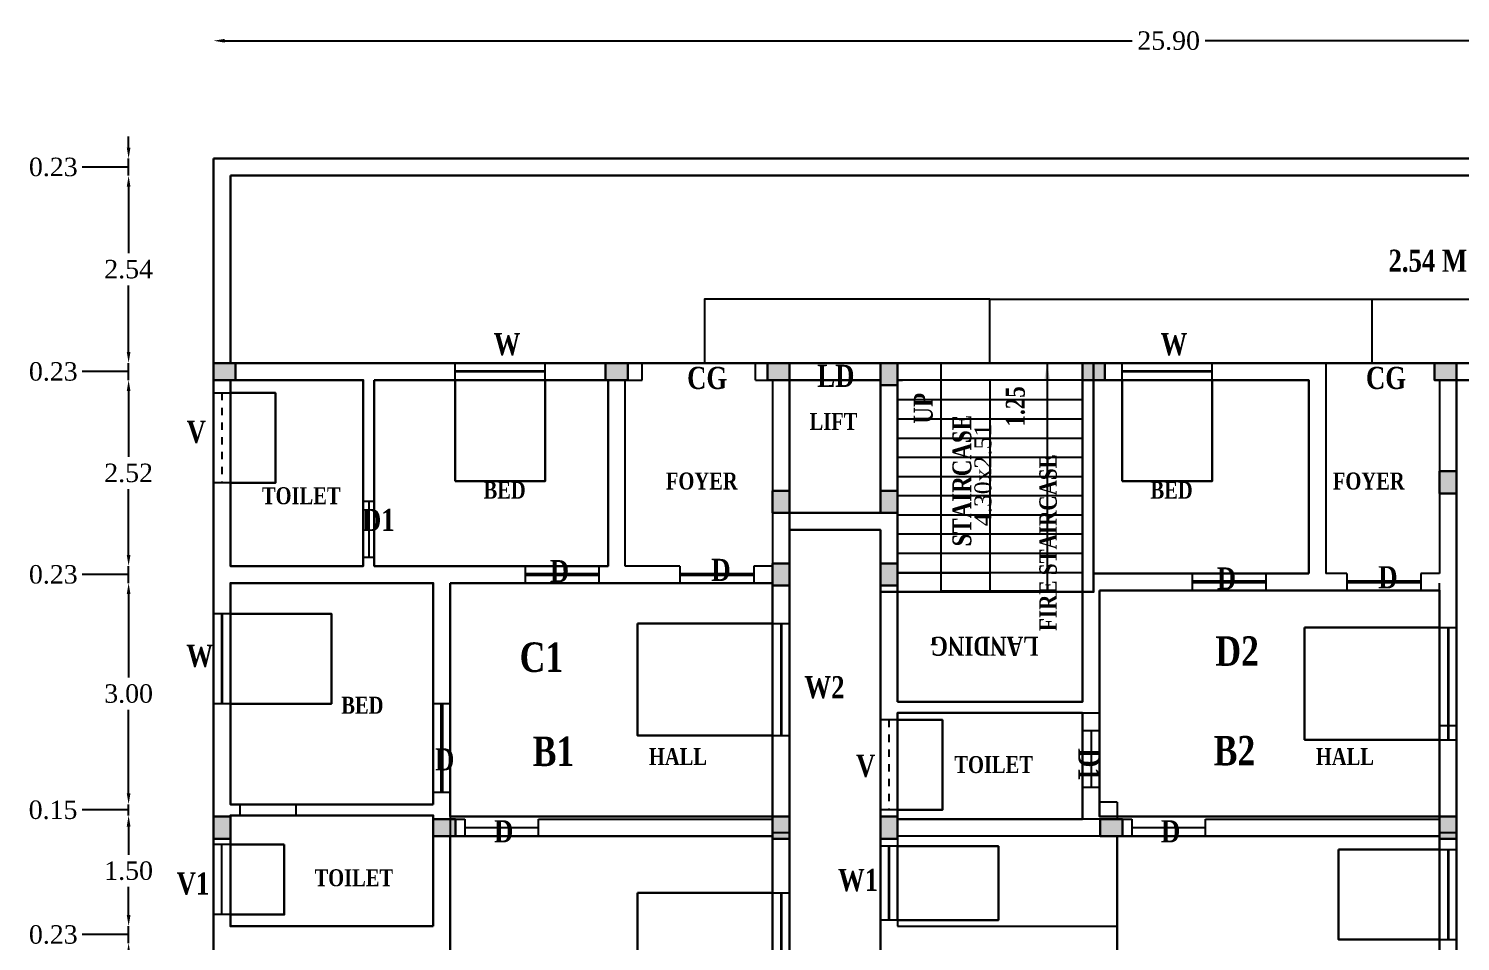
# Model space of a CAD drawing. Header units: metres. Extents: x 5 to 221, y 0 to 97.
# Drawn here: x 187.28 to 206.69, y 42.26 to 54.63 of the extents above; entities that cross this region are included whole.
import ezdxf

# ---------------------------------------------------------------- set-up
doc = ezdxf.new("R2010")
doc.units = ezdxf.units.M
doc.header["$LTSCALE"] = 0.015
doc.linetypes.add('DASHED2', pattern=[9.525, 6.35, -3.175])
doc.layers.add('FLOOR01', color=7, linetype='Continuous', lineweight=50)
doc.layers.add('FLOOR03', color=7, linetype='Continuous', lineweight=50)
doc.styles.get("Standard").update_dxf_attribs({"font": 'times.ttf'})
doc.styles.add('style1', font='timesbd.ttf', dxfattribs={"width": 0.8, "height": 0.18})
doc.styles.add('style4', font='timesbd.ttf', dxfattribs={"height": 0.25})
doc.dimstyles.new('Copy(6) of 0.25', dxfattribs={"dimtxt": 0.25, "dimasz": 0.25, "dimexe": 0.1, "dimexo": 0.4, "dimgap": 0.09, "dimtad": 0, "dimzin": 0, "dimdsep": 46, "dimtxsty": 'Standard', "dimcen": 0.09, "dimclrt": 256, "dimadec": 0, "dimazin": 0, "dimtfac": 1, "dimtofl": 0, "dimtmove": 0, "dimatfit": 0, "dimfxl": 1, "dimtolj": 1, "dimtzin": 0, "dimarcsym": 0})
doc.dimstyles.new('M', dxfattribs={"dimtxt": 0.25, "dimasz": 0.15, "dimexe": 0.15, "dimexo": 1.1, "dimgap": 0.09, "dimtad": 0, "dimtih": 1, "dimtoh": 1, "dimzin": 0, "dimdsep": 46, "dimtxsty": 'Standard', "dimcen": 0.09, "dimse1": 1, "dimse2": 1, "dimclrt": 256, "dimadec": 0, "dimazin": 0, "dimtfac": 1, "dimtofl": 0, "dimtmove": 0, "dimatfit": 3, "dimfxl": 1, "dimtolj": 1, "dimtzin": 0, "dimarcsym": 0})

# ---------------------------------------------------------------- blocks, each defined once
blk = doc.blocks.new('*D122')
at = {"color": 0, "lineweight": -2, "transparency": 16777216}
for p, q in [((189.937, 54.467), (202.24, 54.467)), ((215.532, 54.467), (203.23, 54.467))]:
    blk.add_line(p, q, dxfattribs=at)
at = {"color": 0, "lineweight": 30, "transparency": 16777216}
for points in [[(189.937, 54.492), (189.937, 54.442), (189.787, 54.467)], [(215.532, 54.492), (215.532, 54.442), (215.682, 54.467)]]:
    blk.add_solid(points, dxfattribs=at)
at = {"transparency": 16777216, "insert": (202.735, 54.467), "char_height": 0.25, "attachment_point": 5}
blk.add_mtext('\\A1;25.90', dxfattribs=at)
blk = doc.blocks.new('*D125')
at = {"color": 0, "lineweight": -2, "transparency": 16777216}
for p, q in [((188.637, 42.619), (188.637, 42.769)), ((188.187, 42.354), (188.007, 42.354)), ((188.637, 42.354), (188.187, 42.354)), ((188.637, 42.239), (188.637, 42.469)), ((188.637, 42.089), (188.637, 41.939))]:
    blk.add_line(p, q, dxfattribs=at)
at = {"color": 0, "lineweight": 30, "transparency": 16777216}
for points in [[(188.612, 42.619), (188.662, 42.619), (188.637, 42.469)], [(188.612, 42.089), (188.662, 42.089), (188.637, 42.239)]]:
    blk.add_solid(points, dxfattribs=at)
at = {"transparency": 16777216, "insert": (187.616, 42.354), "char_height": 0.25, "attachment_point": 5}
blk.add_mtext('\\A1;0.23', dxfattribs=at)
blk = doc.blocks.new('*D126')
at = {"color": 0, "lineweight": -2, "transparency": 16777216}
for p, q in [((188.637, 43.819), (188.637, 43.437)), ((188.637, 42.619), (188.637, 43.002))]:
    blk.add_line(p, q, dxfattribs=at)
at = {"color": 0, "lineweight": 30, "transparency": 16777216}
for points in [[(188.612, 43.819), (188.662, 43.819), (188.637, 43.969)], [(188.612, 42.619), (188.662, 42.619), (188.637, 42.469)]]:
    blk.add_solid(points, dxfattribs=at)
at = {"transparency": 16777216, "insert": (188.637, 43.219), "char_height": 0.25, "attachment_point": 5}
blk.add_mtext('\\A1;1.50', dxfattribs=at)
blk = doc.blocks.new('*D127')
at = {"color": 0, "lineweight": -2, "transparency": 16777216}
for p, q in [((188.637, 44.269), (188.637, 44.419)), ((188.637, 43.969), (188.637, 44.119)), ((188.187, 44.044), (188.007, 44.044)), ((188.637, 44.044), (188.187, 44.044)), ((188.637, 43.819), (188.637, 43.669))]:
    blk.add_line(p, q, dxfattribs=at)
at = {"color": 0, "lineweight": 30, "transparency": 16777216}
for points in [[(188.612, 44.269), (188.662, 44.269), (188.637, 44.119)], [(188.612, 43.819), (188.662, 43.819), (188.637, 43.969)]]:
    blk.add_solid(points, dxfattribs=at)
at = {"transparency": 16777216, "insert": (187.613, 44.044), "char_height": 0.25, "attachment_point": 5}
blk.add_mtext('\\A1;0.15', dxfattribs=at)
blk = doc.blocks.new('*D128')
at = {"color": 0, "lineweight": -2, "transparency": 16777216}
for p, q in [((188.637, 46.969), (188.637, 45.837)), ((188.637, 44.269), (188.637, 45.402))]:
    blk.add_line(p, q, dxfattribs=at)
at = {"color": 0, "lineweight": 30, "transparency": 16777216}
for points in [[(188.612, 46.969), (188.662, 46.969), (188.637, 47.119)], [(188.612, 44.269), (188.662, 44.269), (188.637, 44.119)]]:
    blk.add_solid(points, dxfattribs=at)
at = {"transparency": 16777216, "insert": (188.637, 45.619), "char_height": 0.25, "attachment_point": 5}
blk.add_mtext('\\A1;3.00', dxfattribs=at)
blk = doc.blocks.new('*D129')
at = {"color": 0, "lineweight": -2, "transparency": 16777216}
for p, q in [((188.637, 47.499), (188.637, 47.649)), ((188.187, 47.234), (188.007, 47.234)), ((188.637, 47.234), (188.187, 47.234)), ((188.637, 47.119), (188.637, 47.349)), ((188.637, 46.969), (188.637, 46.819))]:
    blk.add_line(p, q, dxfattribs=at)
at = {"color": 0, "lineweight": 30, "transparency": 16777216}
for points in [[(188.612, 47.499), (188.662, 47.499), (188.637, 47.349)], [(188.612, 46.969), (188.662, 46.969), (188.637, 47.119)]]:
    blk.add_solid(points, dxfattribs=at)
at = {"transparency": 16777216, "insert": (187.616, 47.234), "char_height": 0.25, "attachment_point": 5}
blk.add_mtext('\\A1;0.23', dxfattribs=at)
blk = doc.blocks.new('*D130')
at = {"color": 0, "lineweight": -2, "transparency": 16777216}
for p, q in [((188.637, 49.719), (188.637, 48.827)), ((188.637, 47.499), (188.637, 48.392))]:
    blk.add_line(p, q, dxfattribs=at)
at = {"color": 0, "lineweight": 30, "transparency": 16777216}
for points in [[(188.612, 49.719), (188.662, 49.719), (188.637, 49.869)], [(188.612, 47.499), (188.662, 47.499), (188.637, 47.349)]]:
    blk.add_solid(points, dxfattribs=at)
at = {"transparency": 16777216, "insert": (188.637, 48.609), "char_height": 0.25, "attachment_point": 5}
blk.add_mtext('\\A1;2.52', dxfattribs=at)
blk = doc.blocks.new('*D131')
at = {"color": 0, "lineweight": -2, "transparency": 16777216}
for p, q in [((188.637, 50.249), (188.637, 50.399)), ((188.637, 49.869), (188.637, 50.099)), ((188.187, 49.984), (188.007, 49.984)), ((188.637, 49.984), (188.187, 49.984)), ((188.637, 49.719), (188.637, 49.569))]:
    blk.add_line(p, q, dxfattribs=at)
at = {"color": 0, "lineweight": 30, "transparency": 16777216}
for points in [[(188.612, 50.249), (188.662, 50.249), (188.637, 50.099)], [(188.612, 49.719), (188.662, 49.719), (188.637, 49.869)]]:
    blk.add_solid(points, dxfattribs=at)
at = {"transparency": 16777216, "insert": (187.616, 49.984), "char_height": 0.25, "attachment_point": 5}
blk.add_mtext('\\A1;0.23', dxfattribs=at)
blk = doc.blocks.new('*D132')
at = {"color": 0, "lineweight": -2, "transparency": 16777216}
for p, q in [((188.637, 52.49), (188.637, 51.587)), ((188.637, 50.249), (188.637, 51.152))]:
    blk.add_line(p, q, dxfattribs=at)
at = {"color": 0, "lineweight": 30, "transparency": 16777216}
for points in [[(188.612, 52.49), (188.662, 52.49), (188.637, 52.64)], [(188.612, 50.249), (188.662, 50.249), (188.637, 50.099)]]:
    blk.add_solid(points, dxfattribs=at)
at = {"transparency": 16777216, "insert": (188.637, 51.37), "char_height": 0.25, "attachment_point": 5}
blk.add_mtext('\\A1;2.54', dxfattribs=at)
blk = doc.blocks.new('*D133')
at = {"color": 0, "lineweight": -2, "transparency": 16777216}
for p, q in [((188.637, 53.02), (188.637, 53.17)), ((188.637, 52.64), (188.637, 52.87)), ((188.187, 52.755), (188.007, 52.755)), ((188.637, 52.755), (188.187, 52.755)), ((188.637, 52.49), (188.637, 52.34))]:
    blk.add_line(p, q, dxfattribs=at)
at = {"color": 0, "lineweight": 30, "transparency": 16777216}
for points in [[(188.612, 53.02), (188.662, 53.02), (188.637, 52.87)], [(188.612, 52.49), (188.662, 52.49), (188.637, 52.64)]]:
    blk.add_solid(points, dxfattribs=at)
at = {"transparency": 16777216, "insert": (187.616, 52.755), "char_height": 0.25, "attachment_point": 5}
blk.add_mtext('\\A1;0.23', dxfattribs=at)

msp = doc.modelspace()

# ---------------------------------------------------------------- hatches: boundary and pattern name
at = {"layer": 'FLOOR03'}
h = msp.add_hatch(color=256, dxfattribs=at)
h.dxf.hatch_style = 1
h.paths.add_polyline_path([(190.087, 49.869), (190.087, 50.099), (189.787, 50.099), (189.787, 49.869)])
h = msp.add_hatch(color=256, dxfattribs=at)
h.dxf.hatch_style = 1
h.paths.add_polyline_path([(195.402, 49.869), (195.402, 50.099), (195.102, 50.099), (195.102, 49.869)])
h = msp.add_hatch(color=256, dxfattribs=at)
h.dxf.hatch_style = 1
h.paths.add_polyline_path([(197.597, 49.869), (197.597, 50.099), (197.297, 50.099), (197.297, 49.869)])
h = msp.add_hatch(color=256, dxfattribs=at)
h.dxf.hatch_style = 1
h.paths.add_polyline_path([(199.058, 50.099), (198.828, 50.099), (198.828, 49.799), (199.058, 49.799)])
h = msp.add_hatch(color=256, dxfattribs=at)
h.dxf.hatch_style = 1
h.paths.add_polyline_path([(201.868, 49.869), (201.868, 50.099), (201.568, 50.099), (201.568, 49.869)])
h = msp.add_hatch(color=256, dxfattribs=at)
h.dxf.hatch_style = 1
h.paths.add_polyline_path([(206.638, 49.869), (206.638, 50.099), (206.338, 50.099), (206.338, 49.869)])
h = msp.add_hatch(color=256, dxfattribs=at)
h.dxf.hatch_style = 1
h.paths.add_polyline_path([(206.408, 48.334), (206.638, 48.334), (206.638, 48.634), (206.408, 48.634)])
h = msp.add_hatch(color=256, dxfattribs=at)
h.dxf.hatch_style = 1
h.paths.add_polyline_path([(197.367, 48.069), (197.597, 48.069), (197.597, 48.369), (197.367, 48.369)])
h = msp.add_hatch(color=256, dxfattribs=at)
h.dxf.hatch_style = 1
h.paths.add_polyline_path([(198.828, 48.069), (199.058, 48.069), (199.058, 48.369), (198.828, 48.369)])
h = msp.add_hatch(color=256, dxfattribs=at)
h.dxf.hatch_style = 1
h.paths.add_polyline_path([(197.367, 47.084), (197.597, 47.084), (197.597, 47.384), (197.367, 47.384)])
h = msp.add_hatch(color=256, dxfattribs=at)
h.dxf.hatch_style = 1
h.paths.add_polyline_path([(198.828, 47.084), (199.058, 47.084), (199.058, 47.384), (198.828, 47.384)])
h = msp.add_hatch(color=256, dxfattribs=at)
h.dxf.hatch_style = 1
h.paths.add_polyline_path([(189.787, 43.654), (190.017, 43.654), (190.017, 43.954), (189.787, 43.954)])
h = msp.add_hatch(color=256, dxfattribs=at)
h.dxf.hatch_style = 1
h.paths.add_polyline_path([(193.067, 43.689), (193.067, 43.919), (192.767, 43.919), (192.767, 43.689)])
h = msp.add_hatch(color=256, dxfattribs=at)
h.dxf.hatch_style = 1
h.paths.add_polyline_path([(197.367, 43.654), (197.597, 43.654), (197.597, 43.954), (197.367, 43.954)])
h = msp.add_hatch(color=256, dxfattribs=at)
h.dxf.hatch_style = 1
h.paths.add_polyline_path([(198.828, 43.654), (199.058, 43.654), (199.058, 43.954), (198.828, 43.954)])
h = msp.add_hatch(color=256, dxfattribs=at)
h.dxf.hatch_style = 1
h.paths.add_polyline_path([(202.108, 43.689), (202.108, 43.919), (201.808, 43.919), (201.808, 43.689)])
h = msp.add_hatch(color=256, dxfattribs=at)
h.dxf.hatch_style = 1
h.paths.add_polyline_path([(206.408, 43.654), (206.638, 43.654), (206.638, 43.954), (206.408, 43.954)])

# ---------------------------------------------------------------- linework, layer by layer
at = {"lineweight": -2}
for p, q in [((189.787, 52.87), (215.682, 52.878)), ((189.787, 37.539), (189.787, 52.87)), ((190.017, 52.64), (215.452, 52.648)), ((190.017, 50.099), (190.017, 52.64)), ((190.837, 50.099), (189.787, 50.099)), ((189.787, 50.099), (189.787, 47.119)), ((189.787, 50.099), (198.828, 50.099)), ((194.607, 50.099), (190.017, 50.099)), ((195.6, 50.099), (195.137, 50.099)), ((197.367, 50.099), (197.136, 50.099)), ((199.128, 50.099), (198.828, 50.099)), ((198.828, 50.099), (199.128, 50.099)), ((201.568, 50.099), (207.872, 50.099)), ((201.568, 50.099), (201.568, 48.228)), ((204.803, 50.099), (204.573, 50.099)), ((204.864, 50.099), (204.864, 47.249)), ((206.408, 50.099), (206.338, 50.099)), ((189.787, 49.695), (190.017, 49.695)), ((190.017, 49.869), (191.817, 49.869)), ((190.017, 47.349), (190.017, 49.869)), ((191.817, 49.869), (191.817, 48.228)), ((191.967, 49.869), (195.137, 49.869)), ((191.967, 48.228), (191.967, 49.869)), ((195.137, 49.869), (195.137, 47.349)), ((195.367, 49.869), (195.6, 49.869)), ((195.367, 47.349), (195.367, 49.869)), ((197.136, 49.869), (197.367, 49.869)), ((197.367, 49.869), (197.367, 47.349)), ((197.597, 48.599), (197.597, 49.869)), ((197.597, 49.869), (198.828, 49.869)), ((198.828, 49.869), (198.828, 48.069)), ((199.058, 47.349), (199.058, 49.869)), ((201.568, 49.869), (199.058, 49.869)), ((199.058, 49.869), (199.128, 49.869)), ((200.313, 49.869), (200.313, 46.999)), ((201.718, 49.869), (204.573, 49.869)), ((201.718, 47.468), (201.718, 49.869)), ((204.634, 49.869), (204.634, 47.249)), ((206.338, 49.869), (206.408, 49.869)), ((206.408, 49.869), (206.408, 47.249)), ((206.638, 48.599), (206.638, 49.869)), ((206.638, 49.869), (209.902, 49.869)), ((201.568, 49.599), (199.058, 49.599)), ((201.568, 49.339), (199.058, 49.339)), ((201.568, 49.079), (199.058, 49.079)), ((201.568, 48.819), (199.058, 48.819)), ((201.568, 48.559), (199.058, 48.559)), ((197.597, 48.069), (197.597, 48.369)), ((206.638, 47.119), (206.638, 48.369)), ((201.568, 48.299), (199.058, 48.299)), ((201.568, 48.228), (201.568, 47.119)), ((198.828, 48.069), (197.597, 48.069)), ((201.568, 48.039), (199.058, 48.039)), ((197.597, 47.119), (197.597, 47.839)), ((198.828, 47.839), (197.597, 47.839)), ((198.828, 47.839), (198.828, 47.119)), ((201.568, 47.779), (199.058, 47.779)), ((191.817, 47.468), (191.817, 47.349)), ((191.967, 47.349), (191.967, 47.468)), ((201.568, 47.519), (199.058, 47.519)), ((201.718, 47.249), (201.718, 47.468)), ((191.817, 47.349), (190.017, 47.349)), ((195.137, 47.349), (191.967, 47.349)), ((196.111, 47.349), (195.367, 47.349)), ((197.367, 47.349), (197.111, 47.349)), ((201.568, 47.259), (199.058, 47.259)), ((204.573, 47.249), (201.718, 47.249)), ((205.152, 47.249), (204.864, 47.249)), ((206.408, 47.249), (206.152, 47.249)), ((192.767, 47.119), (190.017, 47.119)), ((190.017, 47.119), (190.017, 44.119)), ((192.767, 44.487), (192.767, 47.119)), ((196.111, 47.119), (192.997, 47.119)), ((192.997, 47.119), (192.997, 45.487)), ((197.367, 47.119), (197.111, 47.119)), ((197.367, 42.469), (197.367, 47.119)), ((197.597, 40.739), (197.597, 47.119)), ((198.828, 47.119), (198.828, 42.239)), ((199.058, 47.119), (199.058, 45.509)), ((201.568, 46.999), (199.058, 46.999)), ((201.568, 45.509), (201.568, 47.119)), ((205.152, 47.019), (201.798, 47.019)), ((201.798, 47.019), (201.798, 45.487)), ((206.408, 47.019), (206.152, 47.019)), ((206.408, 42.469), (206.408, 47.119)), ((206.408, 42.469), (206.408, 47.019)), ((206.638, 40.739), (206.638, 47.119)), ((192.997, 45.487), (192.997, 44.287)), ((199.188, 45.509), (199.058, 45.509)), ((201.568, 45.509), (199.058, 45.509)), ((199.948, 45.509), (201.568, 45.509)), ((201.798, 45.487), (201.798, 45.114)), ((199.058, 45.359), (199.058, 43.769)), ((199.058, 45.359), (201.568, 45.359)), ((201.568, 45.359), (201.568, 45.114)), ((201.798, 45.359), (201.798, 45.114)), ((201.798, 45.114), (201.568, 45.114)), ((192.767, 44.119), (192.767, 44.487)), ((192.997, 44.287), (192.997, 42.469)), ((201.568, 44.354), (201.568, 43.919)), ((201.568, 44.354), (201.798, 44.354)), ((201.798, 44.354), (201.798, 44.149)), ((201.798, 44.354), (201.798, 44.159)), ((190.147, 44.119), (190.017, 44.119)), ((190.907, 44.119), (192.767, 44.119)), ((202.038, 44.149), (201.798, 44.149)), ((202.038, 44.149), (202.038, 43.919)), ((190.017, 43.969), (190.017, 43.919)), ((190.147, 43.969), (190.017, 43.969)), ((190.017, 43.919), (190.017, 42.469)), ((190.017, 43.854), (190.017, 43.889)), ((190.907, 43.969), (192.767, 43.969)), ((192.767, 42.469), (192.767, 43.969)), ((192.997, 43.919), (193.194, 43.919)), ((193.194, 43.919, -96.042), (193.194, 43.689)), ((194.194, 43.919), (197.367, 43.919)), ((194.194, 43.689, -96.042), (194.194, 43.919)), ((197.597, 43.654), (197.597, 43.919)), ((197.597, 43.654), (197.597, 43.919)), ((201.808, 43.919), (199.058, 43.919)), ((199.058, 43.854), (199.058, 43.889)), ((202.038, 43.919), (202.235, 43.919)), ((202.235, 43.919, -96.042), (202.235, 43.689)), ((203.235, 43.919), (206.408, 43.919)), ((203.235, 43.689, -96.042), (203.235, 43.919)), ((206.638, 43.654), (206.638, 43.919)), ((206.638, 43.654), (206.638, 43.919)), ((189.787, 43.689), (189.787, 43.654)), ((192.997, 43.689), (193.194, 43.689)), ((194.194, 43.689), (197.367, 43.689)), ((197.367, 43.689), (197.367, 43.654)), ((197.367, 43.689), (197.367, 43.654)), ((198.828, 43.689), (198.828, 43.654)), ((199.058, 43.769), (199.058, 42.469)), ((201.808, 43.689), (199.058, 43.689)), ((202.038, 43.689), (202.235, 43.689)), ((203.235, 43.689), (206.408, 43.689)), ((206.408, 43.689), (206.408, 43.654)), ((206.408, 43.689), (206.408, 43.654)), ((189.902, 42.627), (189.902, 43.577)), ((199.058, 43.551), (198.828, 43.551)), ((199.058, 42.551), (198.828, 42.551)), ((190.017, 42.469), (192.767, 42.469)), ((192.997, 40.739), (192.997, 42.469)), ((197.367, 42.469), (197.367, 40.739)), ((199.058, 42.469), (202.038, 42.469)), ((202.038, 40.739), (202.038, 42.469)), ((206.408, 42.469), (206.408, 40.739))]:
    msp.add_line(p, q, dxfattribs=at)
at = {"ltscale": 0.2}
for p, q in [((193.063, 49.869), (193.063, 50.099)), ((194.283, 49.869), (194.283, 50.099)), ((199.653, 47.01), (199.653, 50.099)), ((202.104, 49.869), (202.104, 50.099)), ((203.324, 49.869), (203.324, 50.099)), ((190.017, 48.475), (189.787, 48.475)), ((190.017, 46.702), (189.787, 46.702)), ((197.367, 46.571), (197.597, 46.571)), ((206.408, 46.516), (206.638, 46.516)), ((190.017, 45.482), (189.787, 45.482)), ((199.058, 45.264), (198.828, 45.264)), ((197.367, 45.051), (197.597, 45.051)), ((206.408, 45.187), (206.638, 45.187)), ((206.408, 44.996), (206.638, 44.996)), ((199.058, 44.044), (198.828, 44.044)), ((197.367, 43.737), (197.597, 43.737)), ((206.408, 43.737), (206.638, 43.737)), ((190.017, 43.577), (189.787, 43.577)), ((206.408, 43.507), (206.638, 43.507)), ((197.367, 42.922), (197.597, 42.922)), ((190.017, 42.627), (189.787, 42.627)), ((206.408, 42.287), (206.638, 42.287))]:
    msp.add_line(p, q, dxfattribs=at)
for p, q in [((195.6, 49.869), (195.6, 50.099)), ((197.136, 49.869), (197.136, 50.099)), ((206.338, 49.869), (206.338, 50.099)), ((191.817, 48.228), (191.967, 48.228)), ((191.817, 47.468), (191.967, 47.468)), ((194.013, 47.349), (194.013, 47.119)), ((195.013, 47.349), (195.013, 47.119)), ((196.111, 47.349), (196.111, 47.119)), ((197.111, 47.349), (197.111, 47.119)), ((203.053, 47.249), (203.053, 47.019)), ((204.053, 47.249), (204.053, 47.019)), ((205.152, 47.249), (205.152, 47.019)), ((206.152, 47.249), (206.152, 47.019)), ((192.767, 45.487), (192.997, 45.487)), ((201.568, 45.359), (201.798, 45.359)), ((192.767, 44.287), (192.997, 44.287)), ((190.147, 43.969), (190.147, 44.119)), ((190.907, 43.969), (190.907, 44.119))]:
    msp.add_line(p, q)
at = {"lineweight": 35, "ltscale": 0.2}
for p, q in [((194.283, 49.984), (193.063, 49.984)), ((203.324, 49.984), (202.104, 49.984)), ((189.902, 46.702), (189.902, 45.482)), ((197.482, 46.571), (197.482, 45.051)), ((206.523, 46.516), (206.523, 44.996)), ((198.943, 43.551), (198.943, 42.551)), ((206.523, 43.507), (206.523, 42.287)), ((197.482, 42.922), (197.482, 41.402))]:
    msp.add_line(p, q, dxfattribs=at)
at = {"linetype": 'DASHED2', "ltscale": 0.2}
for p, q in [((189.902, 49.695), (189.902, 48.475)), ((198.943, 45.264), (198.943, 44.044))]:
    msp.add_line(p, q, dxfattribs=at)
at = {"layer": 'FLOOR03', "color": 82, "lineweight": -2}
for p, q in [((191.892, 48.228), (191.892, 47.468)), ((201.683, 45.114), (201.683, 44.354)), ((193.194, 43.804, -48.021), (194.194, 43.804, -48.021)), ((202.235, 43.804, -48.021), (203.235, 43.804, -48.021))]:
    msp.add_line(p, q, dxfattribs=at)
at = {"layer": 'FLOOR03', "color": 22, "lineweight": 50}
for p, q in [((194.013, 47.234), (195.013, 47.234)), ((203.053, 47.134), (204.053, 47.134)), ((192.882, 44.287), (192.882, 45.487))]:
    msp.add_line(p, q, dxfattribs=at)
at = {"layer": 'FLOOR03', "color": 84, "lineweight": 50}
for p, q in [((196.111, 47.234), (197.111, 47.234)), ((205.152, 47.134), (206.152, 47.134))]:
    msp.add_line(p, q, dxfattribs=at)
at = {"layer": 'FLOOR03', "color": 191, "lineweight": 30}
msp.add_line((199.058, 47.259), (200.313, 47.259), dxfattribs=at)
at = {"layer": 'FLOOR03', "color": 181, "lineweight": 30}
msp.add_lwpolyline([(189.787, 52.87), (215.682, 52.87), (215.682, 37.539), (189.787, 37.539)], close=True, dxfattribs=at)
at = {"layer": 'FLOOR03', "color": 31, "lineweight": 30}
msp.add_lwpolyline([(190.017, 52.64), (215.452, 52.64), (215.452, 50.099), (190.017, 50.099)], close=True, dxfattribs=at)
at = {"layer": 'FLOOR03', "color": 194, "lineweight": -2}
for points in [[(200.313, 50.099), (200.313, 50.966), (196.442, 50.966), (196.442, 50.099)], [(200.313, 50.099), (200.313, 50.966), (214.486, 50.966), (214.486, 50.099)], [(200.313, 50.099), (200.313, 50.966), (205.488, 50.966), (205.488, 50.099)]]:
    msp.add_lwpolyline(points, dxfattribs=at)
at = {"layer": 'FLOOR03', "lineweight": 30}
for points in [[(189.787, 50.099), (189.787, 49.869), (190.087, 49.869), (190.087, 50.099)], [(195.102, 50.099), (195.102, 49.869), (195.402, 49.869), (195.402, 50.099)], [(197.297, 50.099), (197.297, 49.869), (197.597, 49.869), (197.597, 50.099)], [(198.828, 49.799), (199.058, 49.799), (199.058, 50.099), (198.828, 50.099)], [(201.568, 50.099), (201.568, 49.869), (201.868, 49.869), (201.868, 50.099)], [(206.338, 50.099), (206.338, 49.869), (206.638, 49.869), (206.638, 50.099)], [(206.638, 48.634), (206.408, 48.634), (206.408, 48.334), (206.638, 48.334)], [(197.597, 48.369), (197.367, 48.369), (197.367, 48.069), (197.597, 48.069)], [(199.058, 48.369), (198.828, 48.369), (198.828, 48.069), (199.058, 48.069)], [(197.597, 47.384), (197.367, 47.384), (197.367, 47.084), (197.597, 47.084)], [(199.058, 47.384), (198.828, 47.384), (198.828, 47.084), (199.058, 47.084)], [(190.017, 43.954), (189.787, 43.954), (189.787, 43.654), (190.017, 43.654)], [(192.767, 43.919), (192.767, 43.689), (193.067, 43.689), (193.067, 43.919)], [(197.597, 43.954), (197.367, 43.954), (197.367, 43.654), (197.597, 43.654)], [(199.058, 43.954), (198.828, 43.954), (198.828, 43.654), (199.058, 43.654)], [(201.808, 43.919), (201.808, 43.689), (202.108, 43.689), (202.108, 43.919)], [(206.638, 43.954), (206.408, 43.954), (206.408, 43.654), (206.638, 43.654)]]:
    msp.add_lwpolyline(points, close=True, dxfattribs=at)
at = {"layer": 'FLOOR03', "color": 145, "lineweight": 30}
for points in [[(189.787, 50.099), (189.787, 49.869), (190.087, 49.869), (190.087, 50.099)], [(195.102, 50.099), (195.102, 49.869), (195.402, 49.869), (195.402, 50.099)], [(197.297, 50.099), (197.297, 49.869), (197.597, 49.869), (197.597, 50.099)], [(198.828, 49.799), (199.058, 49.799), (199.058, 50.099), (198.828, 50.099)], [(201.568, 50.099), (201.568, 49.869), (201.868, 49.869), (201.868, 50.099)], [(206.338, 50.099), (206.338, 49.869), (206.638, 49.869), (206.638, 50.099)], [(206.638, 48.634), (206.408, 48.634), (206.408, 48.334), (206.638, 48.334)], [(197.597, 48.369), (197.367, 48.369), (197.367, 48.069), (197.597, 48.069)], [(199.058, 48.369), (198.828, 48.369), (198.828, 48.069), (199.058, 48.069)], [(197.597, 47.384), (197.367, 47.384), (197.367, 47.084), (197.597, 47.084)], [(199.058, 47.384), (198.828, 47.384), (198.828, 47.084), (199.058, 47.084)], [(190.017, 43.954), (189.787, 43.954), (189.787, 43.654), (190.017, 43.654)], [(192.767, 43.919), (192.767, 43.689), (193.067, 43.689), (193.067, 43.919)], [(197.597, 43.954), (197.367, 43.954), (197.367, 43.654), (197.597, 43.654)], [(199.058, 43.954), (198.828, 43.954), (198.828, 43.654), (199.058, 43.654)], [(201.808, 43.919), (201.808, 43.689), (202.108, 43.689), (202.108, 43.919)], [(206.638, 43.954), (206.408, 43.954), (206.408, 43.654), (206.638, 43.654)]]:
    msp.add_lwpolyline(points, close=True, dxfattribs=at)
at = {"layer": 'FLOOR03', "color": 230, "lineweight": 30}
for points in [[(189.787, 50.099), (197.597, 50.099), (197.597, 37.539), (189.787, 37.539)], [(206.638, 37.539), (206.638, 50.099), (201.718, 50.099), (201.718, 46.999), (198.828, 46.999), (198.828, 37.539)]]:
    msp.add_lwpolyline(points, close=True, dxfattribs=at)
at = {"layer": 'FLOOR03', "color": 115, "lineweight": 30}
msp.add_lwpolyline([(199.058, 45.509), (199.058, 50.099), (201.568, 50.099), (201.568, 45.509)], close=True, dxfattribs=at)
at = {"layer": 'FLOOR03', "color": 81, "lineweight": 30}
for points in [[(191.817, 47.349), (190.017, 47.349), (190.017, 49.869), (191.817, 49.869)], [(199.058, 45.359), (201.568, 45.359), (201.568, 43.919), (199.058, 43.919)], [(192.767, 42.469), (190.017, 42.469), (190.017, 43.969), (192.767, 43.969)]]:
    msp.add_lwpolyline(points, close=True, dxfattribs=at)
at = {"layer": 'FLOOR03', "color": 80, "lineweight": 30}
for points in [[(190.017, 49.869), (191.817, 49.869), (191.817, 47.349), (190.017, 47.349)], [(201.568, 43.919), (199.058, 43.919), (199.058, 45.359), (201.568, 45.359)], [(192.767, 42.469), (190.017, 42.469), (190.017, 43.969), (192.767, 43.969)]]:
    msp.add_lwpolyline(points, close=True, dxfattribs=at)
at = {"layer": 'FLOOR03', "color": 83, "lineweight": 30}
for points in [[(191.817, 47.349), (190.017, 47.349), (190.017, 49.869), (191.817, 49.869)], [(201.568, 43.919), (199.058, 43.919), (199.058, 45.359), (201.568, 45.359)], [(192.767, 42.469), (190.017, 42.469), (190.017, 43.969), (192.767, 43.969)]]:
    msp.add_lwpolyline(points, close=True, dxfattribs=at)
at = {"layer": 'FLOOR03', "color": 102, "lineweight": 30}
for points in [[(190.017, 49.695), (190.017, 48.475), (190.627, 48.475), (190.627, 49.695)], [(199.058, 45.264), (199.058, 44.044), (199.668, 44.044), (199.668, 45.264)], [(190.747, 43.577), (190.747, 42.627), (190.017, 42.627), (190.017, 43.577)]]:
    msp.add_lwpolyline(points, close=True, dxfattribs=at)
at = {"layer": 'FLOOR03', "color": 23, "lineweight": 30}
for points in [[(191.967, 49.869), (195.137, 49.869), (195.137, 47.349), (191.967, 47.349)], [(204.634, 47.249), (201.718, 47.249), (201.718, 49.869), (204.634, 49.869)], [(192.767, 44.119), (190.017, 44.119), (190.017, 47.119), (192.767, 47.119)], [(192.997, 47.119), (197.367, 47.119), (197.367, 43.954), (192.997, 43.954)], [(201.798, 47.019), (206.408, 47.019), (206.408, 43.954), (201.798, 43.954)], [(197.367, 40.739), (192.997, 40.739), (192.997, 43.689), (197.367, 43.689)], [(206.408, 40.739), (206.408, 43.689), (202.038, 43.689), (202.038, 42.469), (202.038, 42.469), (202.038, 40.739)]]:
    msp.add_lwpolyline(points, close=True, dxfattribs=at)
at = {"layer": 'FLOOR03', "color": 103, "lineweight": 30}
for points in [[(193.063, 48.499), (194.283, 48.499), (194.283, 49.869), (193.063, 49.869)], [(202.104, 48.499), (203.324, 48.499), (203.324, 49.869), (202.104, 49.869)], [(190.017, 46.702), (190.017, 45.482), (191.387, 45.482), (191.387, 46.702)], [(195.537, 46.571), (195.537, 45.051), (197.367, 45.051), (197.367, 46.571)], [(204.578, 46.516), (204.578, 44.996), (206.408, 44.996), (206.408, 46.516)], [(199.058, 43.551), (199.058, 42.551), (200.428, 42.551), (200.428, 43.551)], [(205.038, 43.507), (205.038, 42.287), (206.408, 42.287), (206.408, 43.507)], [(195.537, 42.922), (195.537, 41.402), (197.367, 41.402), (197.367, 42.922)]]:
    msp.add_lwpolyline(points, close=True, dxfattribs=at)
at = {"layer": 'FLOOR03', "color": 22, "lineweight": 30}
msp.add_lwpolyline([(197.597, 49.869), (198.828, 49.869), (198.828, 48.069), (197.597, 48.069)], close=True, dxfattribs=at)
at = {"layer": 'FLOOR03', "color": 11, "lineweight": 30}
for points in [[(206.638, 49.869), (207.872, 49.869), (207.872, 37.539), (206.638, 37.539)], [(197.597, 47.839), (198.828, 47.839), (198.828, 37.539), (197.597, 37.539)]]:
    msp.add_lwpolyline(points, close=True, dxfattribs=at)
at = {"layer": 'FLOOR03', "color": 105, "lineweight": 30}
msp.add_lwpolyline([(199.058, 45.509), (199.058, 46.999), (201.568, 46.999), (201.568, 45.509)], close=True, dxfattribs=at)

# ---------------------------------------------------------------- texts
at = {"ltscale": 0.2, "style": 'style4', "width": 0.8}
for s, p in [('2.54 M    WIDE    PASSAGE', (205.715, 51.336, 48.021)), ('W', (193.585, 50.206, 48.021)), ('W', (202.625, 50.206, 48.021)), ('LD', (197.973, 49.776, 48.021)), ('CG', (196.208, 49.748, 48.021)), ('CG', (205.41, 49.748, 48.021)), ('V', (189.423, 49.018, 48.021)), ('D1', (191.8, 47.823, 48.021)), ('D', (194.347, 47.13, 48.021)), ('D', (196.536, 47.147, 48.021)), ('D', (203.388, 47.03, 48.021)), ('D', (205.577, 47.047, 48.021)), ('W', (189.42, 45.982, 48.021)), ('W2', (197.798, 45.557)), ('D', (192.791, 44.579, 48.021)), ('V', (198.497, 44.494, 48.021)), ('D', (193.591, 43.605, 48.021)), ('D', (202.631, 43.605, 48.021)), ('V1', (189.288, 42.897, 48.021)), ('W1', (198.253, 42.945))]:
    msp.add_text(s, height=0.3, dxfattribs=at).set_placement(p)
for s, height, rotation, p in [('UP', 0.2575, 90, (199.537, 49.28, 46.675)), ('1.25', 0.2575, 90, (200.785, 49.24, 45.972)), ('STAIRCASE', 0.2575, 90, (200.061, 47.615, 47.338)), ('LANDING', 0.2575, 180, (200.97, 46.39, 47.338)), ('D1', 0.3, 270, (201.511, 44.881, 48.021))]:
    msp.add_text(s, height=height, rotation=rotation, dxfattribs=at).set_placement(p)
at = {"lineweight": -2}
msp.add_text('4.30x2.51', height=0.23, rotation=90, dxfattribs=at).set_placement((200.332, 47.888, 47.338))
at = {"layer": 'FLOOR01', "style": 'style1', "width": 0.8}
for s, p in [('LIFT', (197.868, 49.193, 46.675)), ('FOYER', (195.92, 48.386, 46.675)), ('FOYER', (204.961, 48.386, 46.675)), ('TOILET', (190.444, 48.187, 46.675)), ('BED', (193.448, 48.263, 46.675)), ('BED', (202.489, 48.263, 46.675)), ('BED', (191.52, 45.348)), ('HALL', (195.69, 44.652, 46.675)), ('HALL', (204.731, 44.652, 46.675)), ('TOILET', (199.83, 44.544, 46.675)), ('TOILET', (191.157, 43.01, 46.675))]:
    msp.add_text(s, height=0.23, dxfattribs=at).set_placement(p)
at = {"layer": 'FLOOR03', "color": 115, "lineweight": 30, "ltscale": 0.2, "style": 'style1', "width": 0.8}
msp.add_text('FIRE STAIRCASE', height=0.23693, rotation=90, dxfattribs=at).set_placement((201.219, 46.469, -0.683))
at = {"layer": 'FLOOR03', "color": 230, "lineweight": -2, "style": 'style4', "width": 0.8}
for s, p in [('D2', (203.368, 45.997, 48.021)), ('C1', (193.937, 45.914, 48.021)), ('B1', (194.114, 44.638, 48.021)), ('B2', (203.345, 44.647, 48.021))]:
    msp.add_text(s, height=0.4, dxfattribs=at).set_placement(p)

# ---------------------------------------------------------------- dimensions: what is measured, and where the dimension line sits
dim = msp.add_linear_dim(base=(215.6825, 54.467), p1=(189.7871, 52.8699), p2=(215.6825, 52.8783), dimstyle='M', override={"dimpost": '\\X', "dimtmove": 1})
dim.commit()
dim.dimension.update_dxf_attribs({"geometry": '*D122', "text_midpoint": (202.7348, 54.467)})
for base, p1, p2, picture, middle in [((188.637, 52.87), (190.017, 52.64), (190.017, 52.87), '*D133', (187.917, 52.755)), ((188.637, 52.64), (190.017, 50.099), (190.017, 52.64), '*D132', (188.637, 51.37)), ((188.637, 50.099), (190.017, 49.869), (190.017, 50.099), '*D131', (187.917, 49.984)), ((188.637, 49.869), (190.017, 47.349), (190.017, 49.869), '*D130', (188.637, 48.609)), ((188.637, 47.349), (190.017, 47.119), (190.017, 47.349), '*D129', (187.917, 47.234)), ((188.637, 47.119), (190.017, 44.119), (190.017, 47.119), '*D128', (188.637, 45.619)), ((188.637, 44.119), (190.017, 43.969), (190.017, 44.119), '*D127', (187.917, 44.044)), ((188.637, 43.969), (190.017, 42.469), (190.017, 43.969), '*D126', (188.637, 43.219)), ((188.637, 42.469), (190.017, 42.239), (190.017, 42.469), '*D125', (187.917, 42.354))]:
    dim = msp.add_linear_dim(base=base, p1=p1, p2=p2, angle=90, dimstyle='M', override={"dimpost": '\\X', "dimtmove": 1})
    dim.commit()
    dim.dimension.update_dxf_attribs({"geometry": picture, "text_midpoint": middle})

# ---------------------------------------------------------------- leaders
at = {"layer": 'FLOOR03', "ltscale": 0.2}
msp.add_leader([(201.088, 50.105), (201.088, 47.01), (199.653, 47.01)], dimstyle='Copy(6) of 0.25', override={"dimscale": 0, "dimgap": 0.09, "dimtad": 0, "dimtfillclr": 256}, dxfattribs=at)

doc.saveas('drawing.dxf')
